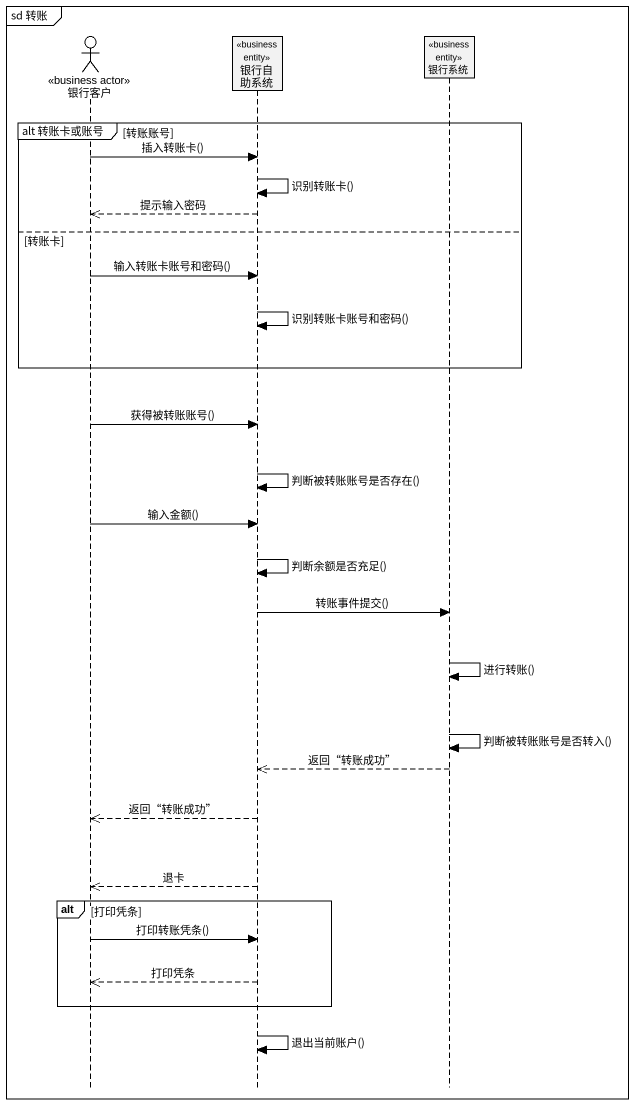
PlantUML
@startuml
mainframe sd 转账
hide footbox
actor 银行客户 <<business actor>>
participant 银行自助系统 <<business entity>>
participant 银行系统 <<business entity>>

group alt 转账卡或账号 [转账账号]
  银行客户 -> 银行自助系统 : 插入转账卡()
  银行自助系统 -> 银行自助系统 : 识别转账卡()
  银行自助系统 -->> 银行客户 : 提示输入密码
else 转账卡
  银行客户 -> 银行自助系统 : 输入转账卡账号和密码()
  银行自助系统 -> 银行自助系统 : 识别转账卡账号和密码()
end
银行客户 -> 银行自助系统 : 获得被转账账号()
银行自助系统 -> 银行自助系统 : 判断被转账账号是否存在()
银行客户 -> 银行自助系统 : 输入金额()
银行自助系统 -> 银行自助系统 : 判断余额是否充足()
银行自助系统 -> 银行系统 : 转账事件提交()
银行系统 -> 银行系统 : 进行转账()
银行系统 -> 银行系统 : 判断被转账账号是否转入()
银行系统 -->> 银行自助系统 : 返回“转账成功”
银行自助系统 -->> 银行客户 : 返回“转账成功”
银行自助系统 -->> 银行客户 : 退卡
alt 打印凭条
  银行客户 -> 银行自助系统 : 打印转账凭条()
  银行自助系统 -->> 银行客户 : 打印凭条
end
银行自助系统 -> 银行自助系统 : 退出当前账户()
@enduml
